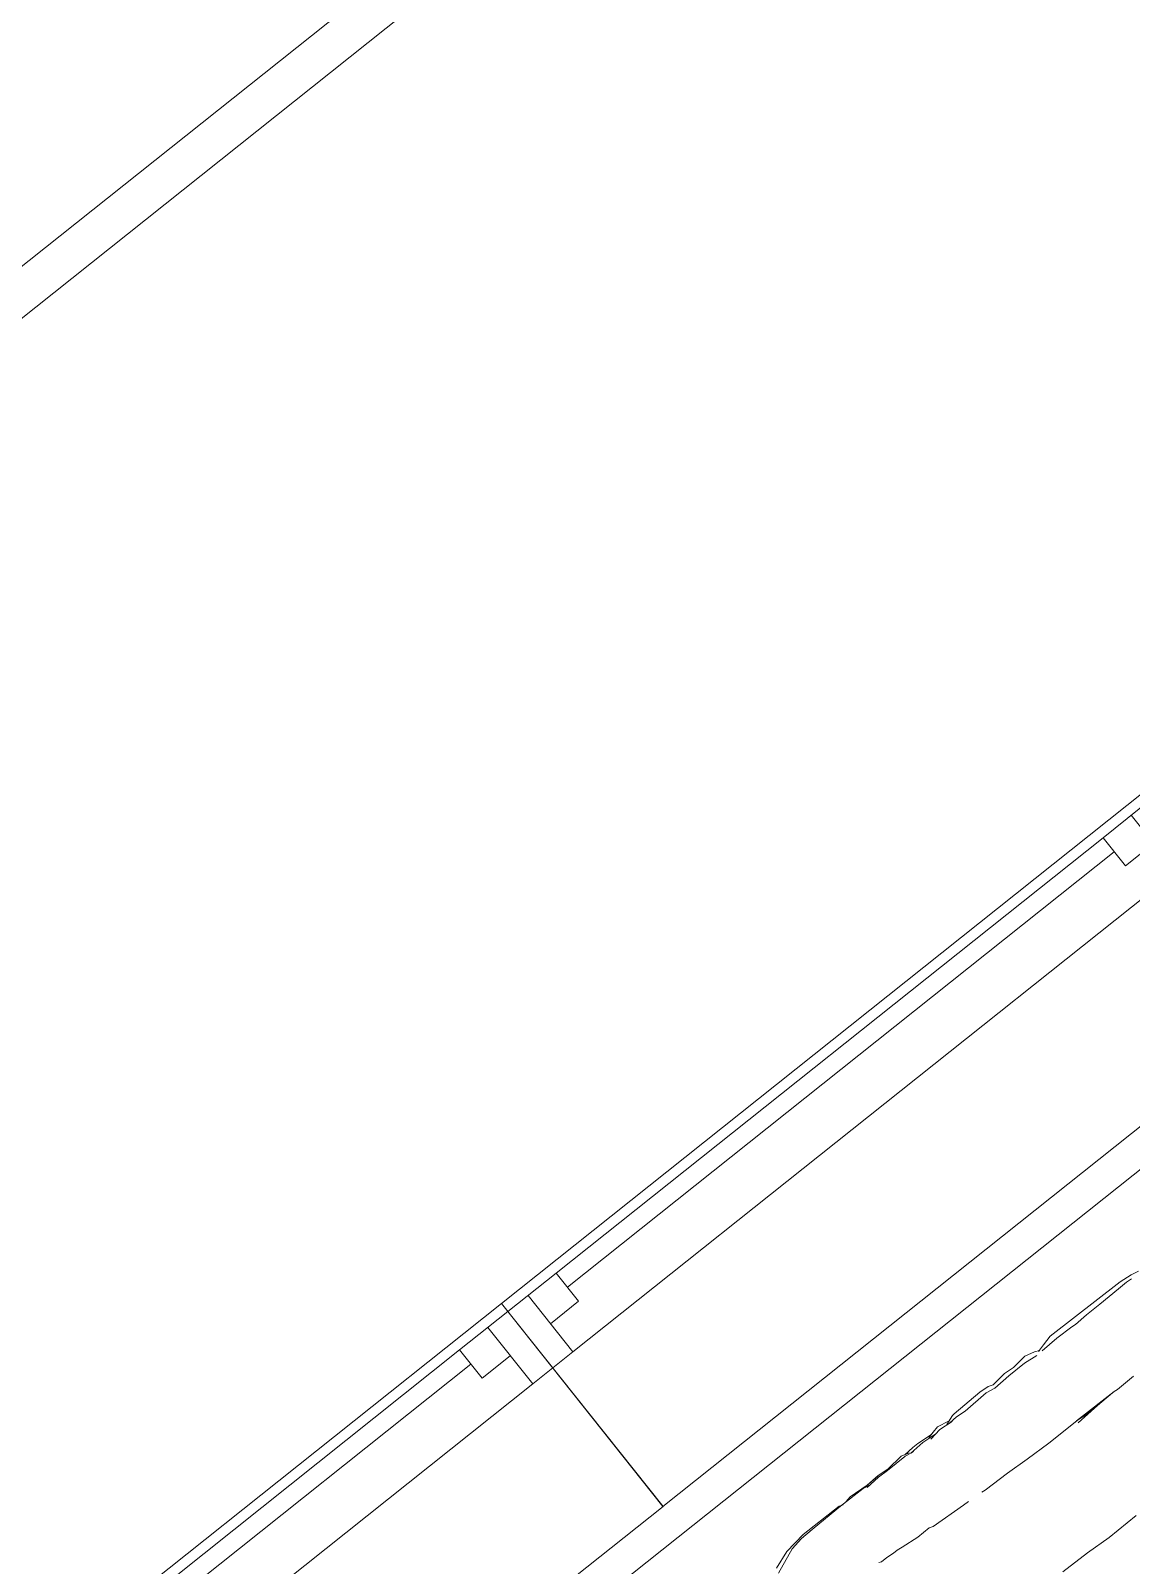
# Model space of a CAD drawing. Header units: millimetres. Extents: x 0 to 57242, y -59538 to 11130.
# Drawn here: x 10766 to 12125, y 373 to 2266 of the extents above; entities that cross this region are included whole.
import ezdxf

# ---------------------------------------------------------------- set-up
doc = ezdxf.new("R2010")
doc.units = ezdxf.units.MM
for name, color, linetype, lineweight in [('A-FLOR', 192, 'Continuous', 9), ('A-GLAZ', 151, 'Continuous', 9), ('G-IMPT', 8, 'Continuous', 9), ('I-FURN', 30, 'Continuous', 9)]:
    doc.layers.add(name, color=color, linetype=linetype, lineweight=lineweight)

# ---------------------------------------------------------------- blocks, each defined once
blk = doc.blocks.new('M_Window-Single-Hung - 1015 x 1500mm-351075-Level 0')
at = {"layer": 'A-GLAZ'}
for p, q in [((-507.5, 160), (507.5, 160)), ((475.75, -58.4), (-475.75, -58.4)), ((-431.3, -147.3), (431.3, -147.3)), ((507.5, -160), (-507.5, -160))]:
    blk.add_line(p, q, dxfattribs=at)
at = {"layer": 'A-GLAZ', "lineweight": 18}
for p, q in [((-507.5, -160), (-507.5, 160)), ((507.5, 160), (507.5, -160)), ((-507.5, -58.4), (-475.75, -58.4)), ((-475.75, -147.3), (-475.75, -58.4)), ((475.75, -58.4), (507.5, -58.4)), ((475.75, -147.3), (475.75, -58.4)), ((-475.75, -102.85), (-431.3, -102.85)), ((-431.3, -147.3), (-431.3, -102.85)), ((431.3, -147.3), (431.3, -102.85)), ((475.75, -102.85), (431.3, -102.85)), ((-431.3, -125.075), (431.3, -125.075)), ((-507.5, -147.3), (-431.3, -147.3)), ((431.3, -147.3), (507.5, -147.3))]:
    blk.add_line(p, q, dxfattribs=at)
blk = doc.blocks.new('LR1190_SOFA_19 - SOFA_ICV_DXF-1032981-Level 0')
at = {"layer": 'G-IMPT'}
for p, q in [((-943.8, 1433.1), (1708.9, 1433.8)), ((212.4, 1338.3), (202.3, 1336.4)), ((228.5, 1340.4), (212.4, 1338.3)), ((215, 1334.4), (222.7, 1334.9)), ((235.2, 1334.8), (222.7, 1334.9)), ((337.7, 1341.7), (228.5, 1340.4)), ((265, 1334.2), (235.2, 1334.8)), ((265, 1334.2), (286.4, 1334.1)), ((304.2, 1333.2), (286.4, 1334.1)), ((304.2, 1333.2), (309.8, 1334)), ((332.8, 1334.7), (309.8, 1334)), ((356.7, 1333.6), (332.8, 1334.7)), ((337.7, 1341.7), (350.8, 1338.4)), ((360.9, 1335.6), (350.8, 1338.4)), ((359, 1336), (365.1, 1338.5)), ((360.9, 1335.6), (359, 1336)), ((377.5, 1341.6), (365.1, 1338.5)), ((383.4, 1335.1), (365.5, 1333.2)), ((377.5, 1341.6), (397.4, 1339.4)), ((408.1, 1334.8), (383.4, 1335.1)), ((397.4, 1339.4), (410.5, 1340.6)), ((431, 1333.9), (408.1, 1334.8)), ((430.2, 1338.3), (410.5, 1340.6)), ((430.2, 1338.3), (436.5, 1340.6)), ((431, 1333.9), (443.1, 1336.1)), ((448.9, 1341.5), (436.5, 1340.6)), ((477.6, 1334.4), (443.1, 1336.1)), ((490.1, 1340.5), (448.9, 1341.5)), ((477.6, 1334.4), (490.1, 1335.6)), ((490.1, 1340.5), (493.1, 1340.1)), ((501.7, 1334.8), (490.1, 1335.6)), ((505.4, 1335.7), (493.1, 1340.1)), ((515.9, 1336.2), (497.9, 1334.6)), ((501.7, 1334.8), (497.9, 1334.6)), ((516.3, 1340.7), (500.3, 1337.5)), ((500.3, 1337.5), (505.4, 1335.7)), ((515.9, 1336.2), (532.2, 1334)), ((516.3, 1340.7), (532.7, 1337.1)), ((542.4, 1336.8), (523.2, 1335)), ((523.2, 1335), (532.2, 1334)), ((528, 1337.7), (548.2, 1339.6)), ((532.7, 1337.1), (528, 1337.7)), ((562.4, 1335.7), (542.4, 1336.8)), ((548.2, 1339.6), (555.8, 1339.7)), ((555.8, 1339.7), (569.5, 1338.7)), ((570.6, 1337), (558.5, 1335.2)), ((562.4, 1335.7), (558.5, 1335.2)), ((574.1, 1340.2), (563.6, 1337.5)), ((563.6, 1337.5), (569.5, 1338.7)), ((570.6, 1337), (598, 1337.1)), ((596.7, 1337.8), (574.1, 1340.2)), ((596.7, 1337.8), (611, 1339.4)), ((611.8, 1337.4), (598, 1337.1)), ((628.9, 1338.2), (611, 1339.4)), ((628.9, 1338.2), (611.6, 1338.9)), ((630.7, 1338.2), (611.6, 1338.9)), ((630.7, 1336.3), (611.8, 1337.4)), ((625.7, 1336.4), (635.4, 1338.3)), ((630.7, 1336.3), (625.7, 1336.4)), ((628.9, 1338.2), (654.4, 1340.4)), ((628.9, 1338.2), (630.7, 1338.2)), ((670.8, 1338.6), (635.4, 1338.3)), ((654.4, 1340.4), (661.8, 1338.8)), ((672.1, 1339.7), (667.1, 1337.8)), ((716.3, 1337.9), (670.8, 1338.6)), ((672.1, 1339.7), (728.6, 1339.8)), ((716.3, 1337.9), (733.5, 1337.4)), ((757.6, 1335.9), (728.6, 1339.8)), ((750.5, 1334.6), (733.5, 1337.4)), ((750.5, 1334.6), (782.2, 1321.6)), ((757.6, 1335.9), (780.2, 1328)), ((642.9, 1251.6), (619.8, 1249.3)), ((642.9, 1251.6), (650.1, 1252.5)), ((656, 1252.5), (650.1, 1252.5)), ((656, 1252.5), (665.6, 1253.5)), ((665.6, 1253.5), (674.1, 1253.5)), ((677.2, 1254.6), (674.1, 1253.5)), ((288, 1238.7), (313.5, 1238.3)), ((318.4, 1238.9), (313.5, 1238.3)), ((318.4, 1238.9), (316, 1238.8)), ((318.4, 1238.9), (377.5, 1239.5)), ((318.4, 1238.9), (363.8, 1238.2)), ((345.2, 1238.1), (321.2, 1238.8)), ((377.2, 1236.5), (345.2, 1238.1)), ((363.8, 1238.2), (377.5, 1239.5)), ((377.1, 1239.4), (377.5, 1239.5)), ((421.4, 1239.2), (377.1, 1239.4)), ((421.4, 1239.2), (454.7, 1240.5)), ((484, 1242.1), (454.7, 1240.5)), ((484, 1242.1), (518.8, 1242.9)), ((523.5, 1243.6), (518.8, 1242.9)), ((551.5, 1245.1), (543.5, 1244.8)), ((551.5, 1245.1), (597, 1247.5)), ((601.8, 1249.4), (597, 1247.5)), ((619.8, 1249.3), (601.8, 1249.4)), ((392.5, 1102.2), (435.3, 1101.8)), ((435.3, 1101.8), (468, 1103.7)), ((468, 1103.7), (506.4, 1104.3))]:
    blk.add_line(p, q, dxfattribs=at)
blk = doc.blocks.new('LR1190_SOFA_19 - LR1190_SOFA_19-1033392-Level 0')
at = {"extrusion": (0, 0, -1), "zscale": -1, "rotation": 180}
blk.add_blockref('LR1190_SOFA_19 - SOFA_ICV_DXF-1032981-Level 0', (1959.4, 1435.8), dxfattribs=at)

msp = doc.modelspace()

# ---------------------------------------------------------------- linework, layer by layer
at = {"layer": 'A-FLOR'}
for p, q in [((7228.2, -831.9), (21278.2, 10351.7)), ((21305.5, 10309.5), (7290.6, -846.2))]:
    msp.add_line(p, q, dxfattribs=at)

# ---------------------------------------------------------------- block references
at = {"layer": 'A-GLAZ', "rotation": 218.5192572358331}
for p in [(11844.2, 886.8), (11050.1, 254.7)]:
    msp.add_blockref('M_Window-Single-Hung - 1015 x 1500mm-351075-Level 0', p, dxfattribs=at)
at = {"layer": 'I-FURN', "rotation": 218.5192572358333}
msp.add_blockref('LR1190_SOFA_19 - LR1190_SOFA_19-1033392-Level 0', (10697.2, -280.6), dxfattribs=at)

doc.saveas('drawing.dxf')
